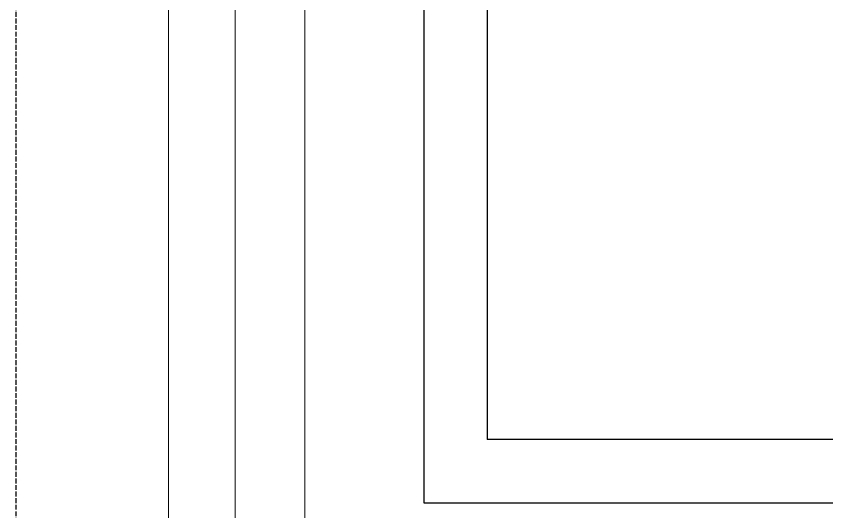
# Model space of a CAD drawing. Header units: millimetres. Extents: x 0 to 59350, y 0 to 29700.
# Drawn here: x 26079.1 to 26412.1, y 19005 to 19208.7 of the extents above; entities that cross this region are included whole.
import ezdxf

# ---------------------------------------------------------------- set-up
doc = ezdxf.new("R2010")
doc.units = ezdxf.units.MM
doc.linetypes.add('VERDECKT2_S2', pattern=[2.7, 2, -0.7])
doc.layers.add('Standard', color=7, linetype='Continuous', lineweight=25)

msp = doc.modelspace()

# ---------------------------------------------------------------- linework, layer by layer
at = {"layer": 'Standard', "color": 7, "linetype": 'VERDECKT2_S2', "lineweight": -3}
msp.add_line((26079.1, 18841.22), (26079.1, 21488.72), dxfattribs=at)
at = {"layer": 'Standard', "color": 7, "linetype": 'Continuous', "lineweight": -3}
for p, q in [((26246.6, 21321.22), (26246.6, 19008.72)), ((26246.6, 19008.72), (27871.85, 19008.72))]:
    msp.add_line(p, q, dxfattribs=at)
at = {"layer": 'Standard', "color": 59, "linetype": 'Continuous', "lineweight": 18}
for p, q in [((26141.61, 20584.47), (26141.6, 18903.72)), ((26141.6, 18903.72), (26141.61, 20584.47)), ((26169.11, 18931.22), (26169.11, 20584.47)), ((26169.11, 20584.47), (26169.11, 18931.22))]:
    msp.add_line(p, q, dxfattribs=at)
at = {"layer": 'Standard', "color": 2, "linetype": 'Continuous', "lineweight": 18}
for p, q in [((26169.1, 19242.22), (26169.1, 18964.72)), ((26197.6, 19242.22), (26197.6, 18964.72))]:
    msp.add_line(p, q, dxfattribs=at)
at = {"layer": 'Standard', "color": 5, "linetype": 'Continuous', "lineweight": -3}
for p in [(26272.6, 19244.72), (26906.6, 19034.72)]:
    msp.add_line(p, (26272.6, 19034.72), dxfattribs=at)

doc.saveas('drawing.dxf')
